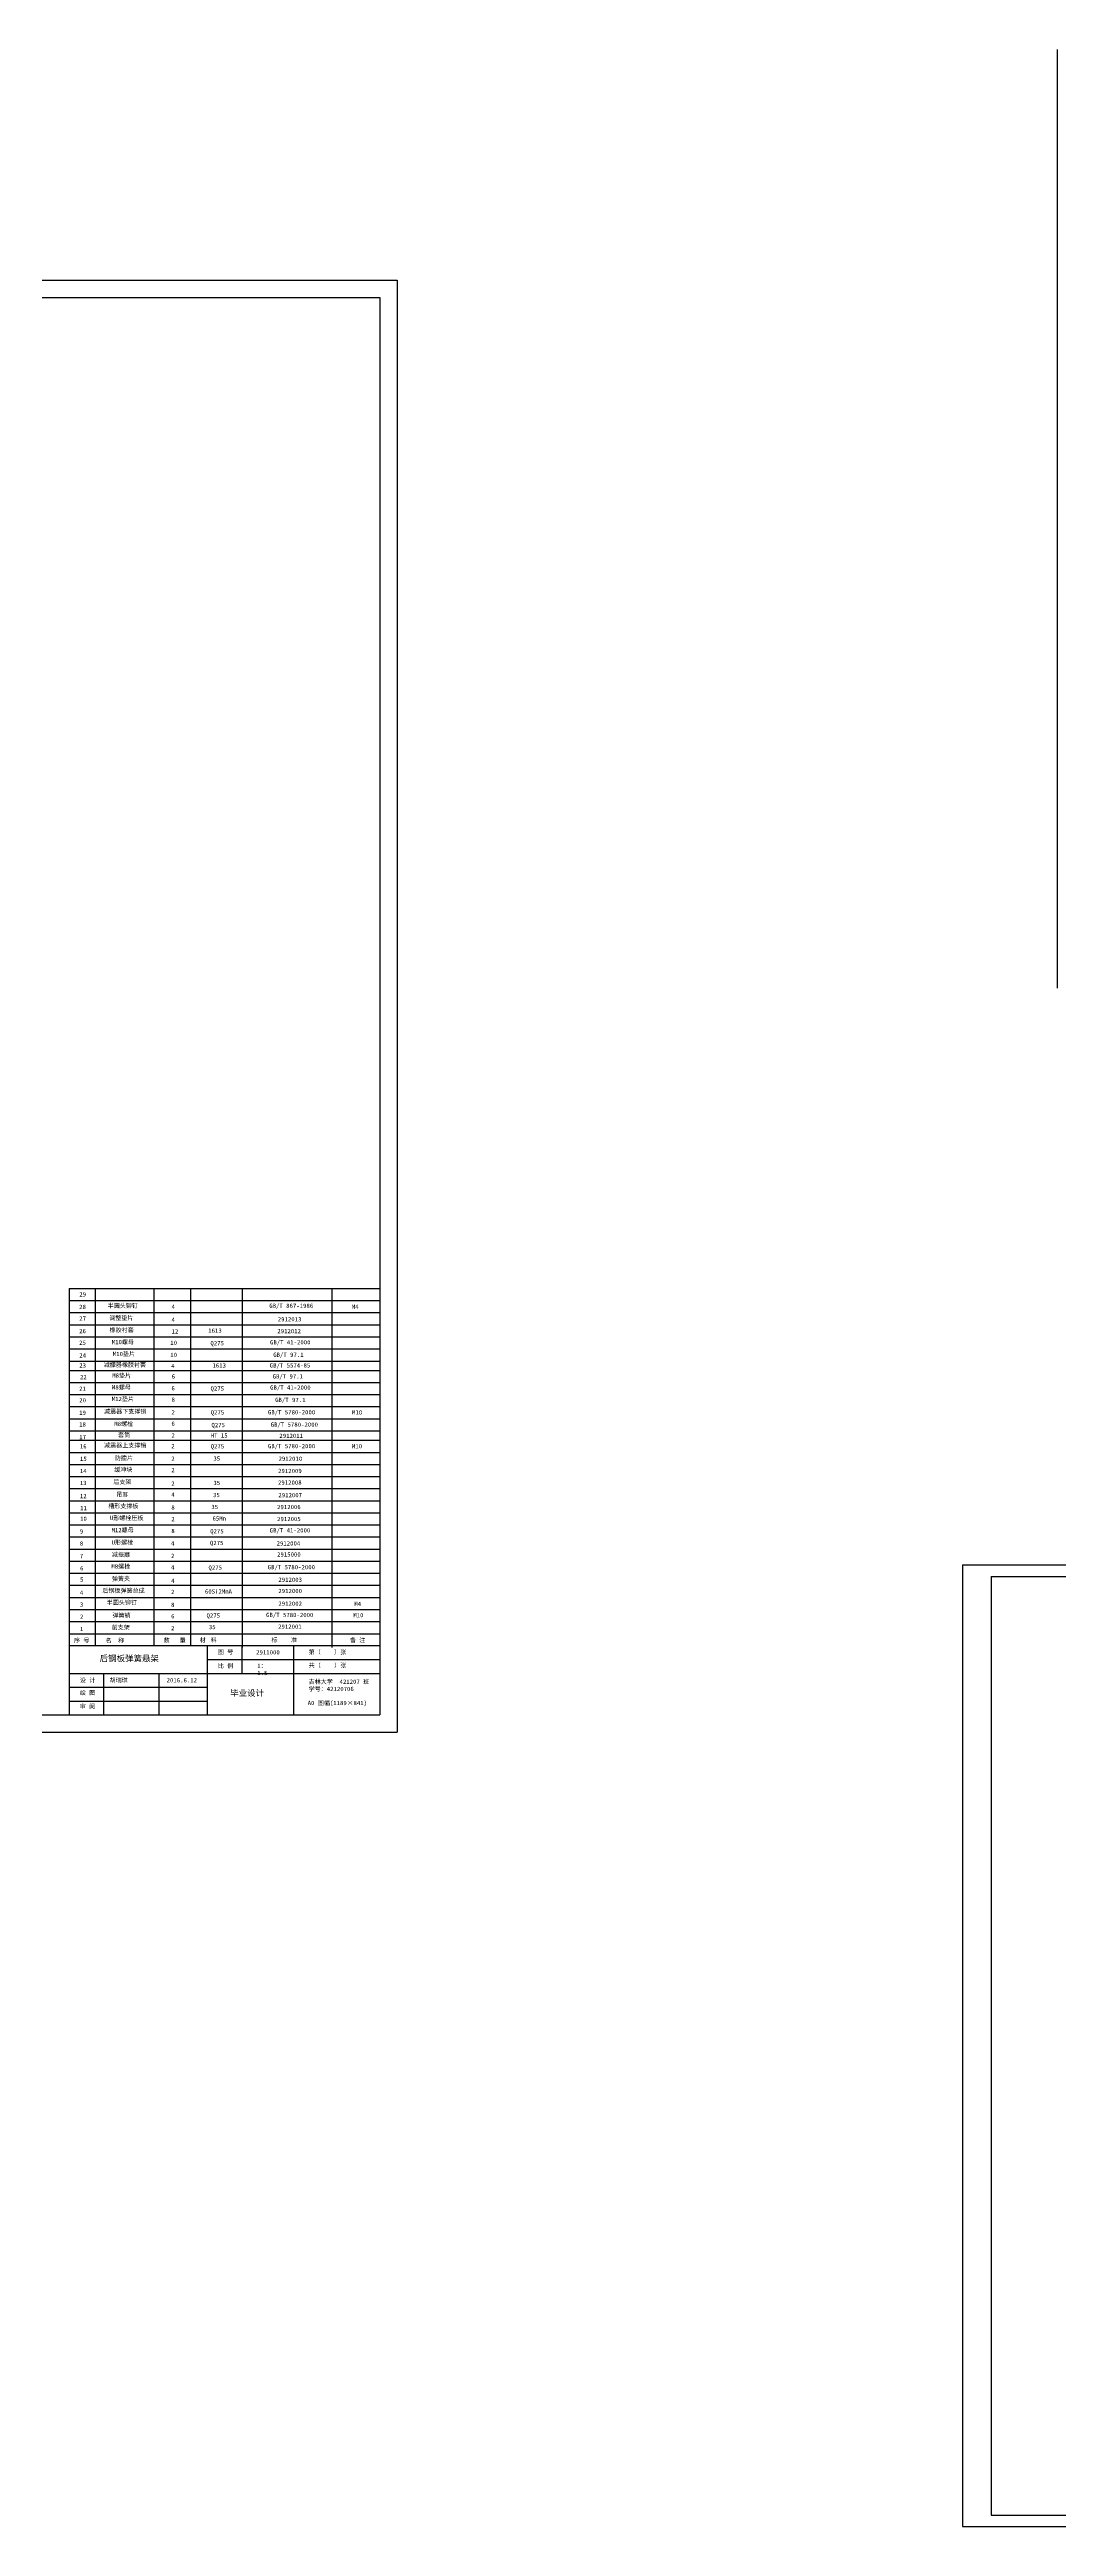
# Model space of a CAD drawing. Header units: millimetres. Extents: x -4667 to 8941, y -1665 to 5310.
# Drawn here: x -3176 to -2293, y 2873 to 5040 of the extents above; entities that cross this region are included whole.
import ezdxf

# ---------------------------------------------------------------- set-up
doc = ezdxf.new("R2010")
doc.units = ezdxf.units.MM
doc.layers.add('尺寸标注', color=3, linetype='CONTINUOUS')
doc.layers.add('细实线', color=3, linetype='CONTINUOUS')
doc.layers.add('粗实线', color=2, linetype='CONTINUOUS', lineweight=30)
doc.styles.get("Standard").update_dxf_attribs({"font": '', "height": 3.5})
doc.styles.get('Standard').set_extended_font_data('SimSun')

msp = doc.modelspace()

# ---------------------------------------------------------------- linework, layer by layer
at = {"layer": '尺寸标注'}
for p, q in [((-3158.7, 3945.7), (-2886.9, 3945.7)), ((-3158.7, 3924.5), (-2886.9, 3924.5)), ((-3158.7, 3914), (-2886.9, 3914)), ((-3158.7, 3903.4), (-2886.9, 3903.4)), ((-3158.7, 3892.8), (-2886.9, 3892.8)), ((-3158.7, 3863.4), (-2886.9, 3863.4)), ((-3158.7, 3852.9), (-2886.9, 3852.9)), ((-3158.7, 3842.3), (-2886.9, 3842.3)), ((-3158.7, 3831.7), (-2886.9, 3831.7))]:
    msp.add_line(p, q, dxfattribs=at)
at = {"layer": '粗实线'}
for p, q in [((-2294.5, 5040), (-2294.5, 4219)), ((-4629.4, 4823.1), (-2886.9, 4823.1)), ((-2886.9, 4823.1), (-2886.9, 3583.4)), ((-3158.7, 3956.2), (-2886.9, 3956.2)), ((-3158.7, 3956.2), (-2886.9, 3956.2)), ((-3158.7, 3956.2), (-3158.7, 3643.8)), ((-3136, 3956.2), (-3136, 3643.8)), ((-3084.5, 3956.2), (-3084.5, 3643.8)), ((-3052.6, 3956.2), (-3052.6, 3643.8)), ((-3007.4, 3956.2), (-3007.4, 3642.2)), ((-2929, 3956.2), (-2929, 3642.2)), ((-2352.4, 3704.4), (-1198.4, 3704.4)), ((-2352.4, 3704.4), (-2352.4, 2883.4)), ((-3158.7, 3643.8), (-3158.7, 3583.4)), ((-3037.9, 3643.8), (-3037.9, 3583.4)), ((-3007.7, 3643.8), (-3007.7, 3619.6)), ((-2962.4, 3643.8), (-2962.4, 3583.4)), ((-3158.7, 3619.6), (-2886.9, 3619.6)), ((-3128.5, 3619.6), (-3128.5, 3583.4)), ((-3080.1, 3619.6), (-3080.1, 3583.4)), ((-4629.4, 3583.4), (-2886.9, 3583.4)), ((-2352.4, 2883.4), (-1198.4, 2883.4))]:
    msp.add_line(p, q, dxfattribs=at)
at = {"layer": '粗实线', "ltscale": 0.5}
msp.add_line((-2886.9, 3643.8), (-3158.7, 3643.8), dxfattribs=at)
at = {"layer": '细实线'}
for p, q in [((-4667.2, 4838.2), (-2871.8, 4838.2)), ((-2871.8, 4838.2), (-2871.8, 3568.3)), ((-2871.8, 4838.2), (-2871.8, 3568.3)), ((-3158.7, 3935.1), (-2886.9, 3935.1)), ((-3158.7, 3884.6), (-2886.9, 3884.6)), ((-3158.7, 3874), (-2886.9, 3874)), ((-3158.7, 3823.5), (-2886.9, 3823.5)), ((-3158.7, 3812.9), (-2886.9, 3812.9)), ((-3158.7, 3802.3), (-2886.9, 3802.3)), ((-3158.7, 3791.7), (-2886.9, 3791.7)), ((-3158.7, 3781.2), (-2886.9, 3781.2)), ((-3158.7, 3770.6), (-2886.9, 3770.6)), ((-3158.7, 3760), (-2886.9, 3760)), ((-3158.7, 3749.5), (-2886.9, 3749.5)), ((-3158.7, 3738.9), (-2886.9, 3738.9)), ((-3158.7, 3728.3), (-2886.9, 3728.3)), ((-3158.7, 3717.8), (-2886.9, 3717.8)), ((-3158.7, 3707.2), (-2886.9, 3707.2)), ((-2377.4, 3714.4), (-1188.4, 3714.4)), ((-2377.4, 3714.4), (-2377.4, 2873.4)), ((-3158.7, 3696.6), (-2886.9, 3696.6)), ((-3158.7, 3686), (-2886.9, 3686)), ((-3158.7, 3675.5), (-2886.9, 3675.5)), ((-3158.7, 3664.9), (-2886.9, 3664.9)), ((-3158.7, 3654.3), (-2886.9, 3654.3)), ((-3037.9, 3631.7), (-2886.9, 3631.7)), ((-3158.7, 3607.5), (-3037.9, 3607.5)), ((-3158.7, 3595.4), (-3037.9, 3595.4)), ((-4667.2, 3568.3), (-2871.8, 3568.3)), ((-2377.4, 2873.4), (-1188.4, 2873.4))]:
    msp.add_line(p, q, dxfattribs=at)

# ---------------------------------------------------------------- texts
at = {"layer": '尺寸标注', "attachment_point": 1}
for s, insert, char_height, width in [('29', (-3149.8, 3953), 3.77, 16.697), ('{\\fSimSun|b0|i0|c134|p54;半圆头铆钉}', (-3125, 3943.1), 3.775, 58.917), ('{\\fSimSun|b0|i0|c134|p54;GB/T 867-1986}', (-2983.6, 3943), 3.775, 58.917), ('28', (-3149.9, 3942.1), 3.77, 16.697), ('27', (-3149.8, 3931.9), 3.77, 16.697), ('{\\fSimSun|b0|i0|c134|p54;调整垫片}', (-3123.6, 3932.4), 3.775, 58.917), ('{\\fSimSun|b0|i0|c134|p54;橡胶衬套}', (-3123.3, 3921.9), 3.775, 58.917), ('4', (-3069.1, 3942.1), 3.77, 3.669), ('4', (-3069.1, 3930.8), 3.77, 2.314), ('{\\fSimSun|b0|i0|c134|p54;2912013}', (-2976.2, 3931.3), 3.775, 58.917), ('26', (-3149.9, 3920.9), 3.77, 16.697), ('25', (-3149.9, 3910.7), 3.77, 16.697), ('{\\fSimSun|b0|i0|c134|p54;M10螺母}', (-3121.4, 3911.3), 3.775, 58.917), ('{\\fSimSun|b0|i0|c134|p54;M10垫片}', (-3120.5, 3900.9), 3.775, 58.917), ('10', (-3070.2, 3910.7), 3.77, 24.967), ('10', (-3070.2, 3900.1), 3.77, 2.918), ('12', (-3069.1, 3920.6), 3.77, 28.796), ('{\\fSimSun|b0|i0|c134|p54;1613}', (-3037, 3921.3), 3.775, 21.366), ('{\\fSimSun|b0|i0|c134|p54;Q275}', (-3035.1, 3910.3), 3.775, 21.366), ('{\\fSimSun|b0|i0|c134|p54;GB/T 41-2000}', (-2983, 3911.1), 3.775, 58.917), ('{\\fSimSun|b0|i0|c134|p54;GB/T 97.1}', (-2980.2, 3900.2), 3.775, 58.917), ('{\\fSimSun|b0|i0|c134|p54;2912012}', (-2976.6, 3920.9), 3.775, 58.917), ('23', (-3149.8, 3890.9), 3.77, 16.697), ('24', (-3149.8, 3899.6), 3.77, 16.697), ('22', (-3149.2, 3880.6), 3.77, 36.59), ('{\\fSimSun|b0|i0|c134|p54;减振器橡胶衬套}', (-3128.4, 3891.4), 3.775, 58.917), ('{\\fSimSun|b0|i0|c134|p54;M8垫片}', (-3121, 3882), 3.775, 58.917), ('4', (-3069.4, 3890.4), 3.77, 15.201), ('6', (-3069, 3881.2), 3.77, 2.918), ('{\\fSimSun|b0|i0|c134|p54;1613}', (-3033.3, 3890.8), 3.775, 21.366), ('{\\fSimSun|b0|i0|c134|p54;GB/T 5574-85}', (-2983.2, 3890.9), 3.775, 58.917), ('{\\fSimSun|b0|i0|c134|p54;GB/T 97.1}', (-2980.7, 3881.3), 3.775, 58.917), ('21', (-3149.9, 3870.5), 3.77, 36.59), ('20', (-3149.8, 3860.4), 3.77, 16.697), ('{\\fSimSun|b0|i0|c134|p54;M12垫片}', (-3121.4, 3861.5), 3.775, 58.917), ('{\\fSimSun|b0|i0|c134|p54;M8螺母}', (-3121.2, 3871.7), 3.775, 58.917), ('6', (-3069.2, 3870.9), 3.77, 2.918), ('8', (-3069.1, 3860.9), 3.77, 24.967), ('{\\fSimSun|b0|i0|c134|p54;Q275}', (-3035, 3870.7), 3.775, 21.366), ('{\\fSimSun|b0|i0|c134|p54;GB/T 41-2000}', (-2982.9, 3871.5), 3.775, 58.917), ('{\\fSimSun|b0|i0|c134|p54;GB/T 97.1}', (-2978.5, 3860.7), 3.775, 58.917), ('19', (-3149.9, 3849.5), 3.77, 16.697), ('18', (-3149.9, 3839.2), 3.77, 16.697), ('{\\fSimSun|b0|i0|c134|p54;减震器下支撑销}', (-3128.1, 3850.6), 3.775, 58.917), ('{\\fSimSun|b0|i0|c134|p54;M8螺栓}', (-3119.2, 3839.8), 3.775, 58.917), ('2', (-3069.2, 3849.9), 3.77, 2.314), ('6', (-3069.2, 3839.8), 3.77, 28.796), ('{\\fSimSun|b0|i0|c134|p54;Q275}', (-3034.9, 3849.8), 3.775, 21.366), ('{\\fSimSun|b0|i0|c134|p54;Q275}', (-3034.2, 3838.7), 3.775, 21.366), ('{\\fSimSun|b0|i0|c134|p54;GB/T 5780-2000}', (-2984.8, 3849.9), 3.775, 58.917), ('{\\fSimSun|b0|i0|c134|p54;GB/T 5780-2000}', (-2982.4, 3839.1), 3.775, 58.917), ('17', (-3149.8, 3828.2), 3.77, 16.697), ('16', (-3149.3, 3820.1), 3.77, 16.697), ('{\\fSimSun|b0|i0|c134|p54;减震器上支撑销}', (-3128.1, 3821), 3.775, 58.917), ('{\\fSimSun|b0|i0|c134|p54;套筒}', (-3115.9, 3830), 3.775, 58.917), ('2', (-3069.3, 3820.2), 3.77, 12.908), ('2', (-3069.2, 3829.5), 3.77, 24.967), ('{\\fSimSun|b0|i0|c134|p54;Q275}', (-3034.9, 3820.1), 3.775, 21.366), ('{\\fSimSun|b0|i0|c134|p54;HT 15}', (-3034.8, 3829.6), 3.775, 21.366), ('{\\fSimSun|b0|i0|c134|p54;GB/T 5780-2000}', (-2984.8, 3820.3), 3.775, 58.917), ('{\\fSimSun|b0|i0|c134|p54;2912011}', (-2974.8, 3829.3), 3.775, 58.917), ('15', (-3149.2, 3809.2), 3.77, 36.59), ('14', (-3149.3, 3798.5), 3.77, 31.857), ('{\\fSimSun|b0|i0|c134|p54;缓冲块}', (-3119.2, 3799.7), 3.775, 21.366), ('{\\fSimSun|b0|i0|c134|p54;防撞片}', (-3118.7, 3809.9), 3.775, 21.366), ('2', (-3069.3, 3809.3), 3.77, 15.201), ('2', (-3069.3, 3799.3), 3.77, 3.965), ('{\\fSimSun|b0|i0|c134|p54;35}', (-3032.5, 3809.4), 3.775, 21.366), ('{\\fSimSun|b0|i0|c134|p54;2912009}', (-2975.9, 3798.6), 3.775, 58.917), ('{\\fSimSun|b0|i0|c134|p54;2912010}', (-2975.5, 3809.3), 3.775, 21.366), ('13', (-3149.3, 3788.1), 3.77, 21.177), ('12', (-3149.3, 3776.6), 3.77, 52.765), ('{\\fSimSun|b0|i0|c134|p54;后支架}', (-3120, 3789), 3.775, 21.366), ('{\\fSimSun|b0|i0|c134|p54;吊耳}', (-3117.4, 3778), 3.775, 58.917), ('2', (-3069.3, 3787.5), 3.77, 2.918), ('4', (-3069.3, 3777.8), 3.77, 3.669), ('{\\fSimSun|b0|i0|c134|p54;35}', (-3032.8, 3777.5), 3.775, 21.366), ('{\\fSimSun|b0|i0|c134|p54;35}', (-3032.5, 3788.1), 3.775, 21.366), ('{\\fSimSun|b0|i0|c134|p54;2912008}', (-2976, 3788.4), 3.775, 58.917), ('{\\fSimSun|b0|i0|c134|p54;2912007}', (-2975.7, 3777.4), 3.775, 58.917), ('11', (-3149.1, 3766.1), 3.77, 15.388), ('10', (-3149.1, 3756.8), 3.77, 21.306), ('{\\fSimSun|b0|i0|c134|p54;槽形支撑板}', (-3124.5, 3767.9), 3.775, 58.917), ('{\\fSimSun|b0|i0|c134|p54;U形螺栓压板}', (-3123, 3757.4), 3.775, 58.917), ('8', (-3069.3, 3766.6), 3.77, 2.314), ('2', (-3069.3, 3756.4), 3.77, 28.796), ('{\\fSimSun|b0|i0|c134|p54;35}', (-3034.3, 3767.1), 3.775, 21.366), ('{\\fSimSun|b0|i0|c134|p54;65Mn}', (-3033.3, 3757), 3.775, 21.366), ('{\\fSimSun|b0|i0|c134|p54;2912006}', (-2976.8, 3767), 3.775, 58.917), ('{\\fSimSun|b0|i0|c134|p54;2912005}', (-2976.8, 3756.5), 3.775, 58.917), ('9', (-3149.3, 3745.7), 3.77, 17.05), ('8', (-3149.3, 3735.1), 3.77, 24.743), ('{\\fSimSun|b0|i0|c134|p54;M12螺母}', (-3121.6, 3746.8), 3.775, 58.917), ('{\\fSimSun|b0|i0|c134|p54;U形螺栓}', (-3121.5, 3736.1), 3.775, 58.917), ('4', (-3069.5, 3735.2), 3.77, 12.908), ('8', (-3069.3, 3746.1), 3.77, 24.967), ('{\\fSimSun|b0|i0|c134|p54;Q275}', (-3035.5, 3735.6), 3.775, 21.366), ('{\\fSimSun|b0|i0|c134|p54;Q275}', (-3035.3, 3745.8), 3.775, 21.366), ('{\\fSimSun|b0|i0|c134|p54;GB/T 41-2000}', (-2983.2, 3746.6), 3.775, 58.917), ('{\\fSimSun|b0|i0|c134|p54;2912004}', (-2977.2, 3735.2), 3.775, 58.917), ('7', (-3149.3, 3724.1), 3.77, 3.437), ('6', (-3149.1, 3713.4), 3.77, 18.939), ('{\\fSimSun|b0|i0|c134|p54;M8螺栓}', (-3121.7, 3715.1), 3.775, 58.917), ('{\\fSimSun|b0|i0|c134|p54;减振器}', (-3121.3, 3725.4), 3.775, 58.917), ('2', (-3069.5, 3724.3), 3.77, 15.201), ('4', (-3069.5, 3714.2), 3.77, 3.965), ('{\\fSimSun|b0|i0|c134|p54;Q275}', (-3036.8, 3714), 3.775, 21.366), ('{\\fSimSun|b0|i0|c134|p54;GB/T 5780-2000}', (-2985, 3714.4), 3.775, 58.917), ('{\\fSimSun|b0|i0|c134|p54;2915000}', (-2976.8, 3725.5), 3.775, 58.917), ('4', (-3149.3, 3692), 3.77, 17.55), ('5', (-3149.1, 3703.6), 3.77, 10.061), ('{\\fSimSun|b0|i0|c134|p54;后钢板弹簧总成}', (-3129.6, 3693.9), 3.775, 58.917), ('{\\fSimSun|b0|i0|c134|p54;半圆头铆钉}', (-3125.8, 3683.5), 3.775, 58.917), ('4', (-3069.5, 3702.5), 3.77, 2.918), ('2', (-3069.5, 3692.8), 3.77, 3.669), ('{\\fSimSun|b0|i0|c134|p54;60Si2MnA}', (-3039.9, 3693.1), 3.775, 21.366), ('{\\fSimSun|b0|i0|c134|p54;2912003}', (-2975.7, 3703.4), 3.775, 21.366), ('{\\fSimSun|b0|i0|c134|p54;2912000}', (-2975.7, 3693.6), 3.775, 21.366), ('3', (-3149.3, 3681.7), 3.77, 29.387), ('2', (-3149.2, 3671.1), 3.77, 6.288), ('{\\fSimSun|b0|i0|c134|p54;前支架}', (-3121.5, 3661.8), 3.775, 21.366), ('8', (-3069.5, 3681.5), 3.77, 2.314), ('6', (-3069.5, 3671.4), 3.77, 28.796), ('{\\fSimSun|b0|i0|c134|p54;Q275}', (-3038.5, 3672.1), 3.775, 21.366), ('{\\fSimSun|b0|i0|c134|p54;35}', (-3036.5, 3662), 3.775, 21.366), ('{\\fSimSun|b0|i0|c134|p54;GB/T 5780-2000}', (-2986.4, 3672.6), 3.775, 58.917), ('{\\fSimSun|b0|i0|c134|p54;2912001}', (-2975.9, 3662.4), 3.775, 21.366), ('{\\fSimSun|b0|i0|c134|p54;2912002}', (-2975.7, 3682.5), 3.775, 21.366), ('1', (-3149.3, 3660.4), 3.77, 3.66), ('2', (-3069.5, 3661.1), 3.77, 24.967), ('{\\fSimSun|b0|i0|c134|p54;2911000}', (-2995.1, 3639.9), 3.775, 21.366)]:
    msp.add_mtext(s, dxfattribs=dict(at, insert=insert, char_height=char_height, width=width))
at = {"layer": '细实线', "ltscale": 0.5, "attachment_point": 1}
for s, width, insert, char_height, own_width in [('M4', 16.107, (-2911.4, 3942.2), 3.77, 24.321), ('M10 ', 16.107, (-2911.2, 3849.8), 3.77, 24.321), ('M10 ', 16.107, (-2911.3, 3820.2), 3.77, 24.321), ('{\\fSimSun|b0|i0|c134|p54;\\C256;弹簧夹}', 26.272, (-3121.3, 3704.3), 3.775, 39.67), ('弹簧销 ', 16.107, (-3120.8, 3672.2), 3.77, 24.321), ('M10 ', 16.107, (-2910.1, 3672.4), 3.77, 24.321), ('M4 ', 16.107, (-2909.2, 3682.2), 3.77, 24.321)]:
    msp.add_mtext_dynamic_manual_height_columns(s, width=width, gutter_width=17.5, heights=[0], dxfattribs=dict(at, insert=insert, char_height=char_height)).dxf.set("width", own_width)
at = {"layer": '细实线', "attachment_point": 1}
for s, insert, char_height, width in [('序 号', (-3154.4, 3650.4), 3.77, 14.621), ('名{\\fￋￎￌﾣﾤ|b0|i0|c134|p2;    }称', (-3126.9, 3650.3), 3.775, 32.696), ('材{\\fￋￎￌﾣﾤ|b0|i0|c134|p2;   }料', (-3044.5, 3650.7), 3.775, 47.41), ('图 号', (-3028.6, 3640.2), 3.77, 13.868), ('标    准', (-2981.7, 3650.7), 3.77, 47.41), ('第（    ）张', (-2949.2, 3640.2), 3.77, 43.114), ('备{\\fￋￎￌﾣﾤ|b0|i0|c134|p2;  }注', (-2913.1, 3650.5), 3.775, 28.201), (' 后钢板弹簧悬架', (-3135.6, 3635.3), 5.29, 79.686), ('比 例', (-3028.6, 3628.1), 3.77, 13.868), ('1：1.5', (-2994.1, 3628.1), 3.77, 13.868), ('共（    ）张', (-2949.2, 3628.6), 3.77, 43.114), ('绘 图', (-3149.3, 3604.5), 3.77, 14.743), ('设 计', (-3149.3, 3615.5), 3.77, 14.743), ('胡瑞琪{\\fￋￎￌﾣﾤ|b0|i0|c134|p2; }', (-3123.3, 3615.5), 3.775, 22.69), ('2016.6.12{\\fￋￎￌﾣﾤ|b0|i0|c134|p2; }', (-3073.4, 3615.5), 3.775, 22.69), ('毕业设计', (-3017.8, 3605), 5.29, 63.117), ('吉林大学  421207 班\\P学号：42120706', (-2949.2, 3614.2), 3.775, 57.934), ('审 阅', (-3149.3, 3592.7), 3.77, 14.743), (' A0 图幅(1189×841)', (-2953, 3595.6), 3.775, 63.908)]:
    msp.add_mtext(s, dxfattribs=dict(at, insert=insert, char_height=char_height, width=width))
at = {"layer": '细实线', "insert": (-3076.1, 3650.5), "char_height": 3.77, "attachment_point": 1}
msp.add_mtext('数   量', dxfattribs=at)

doc.saveas('drawing.dxf')
